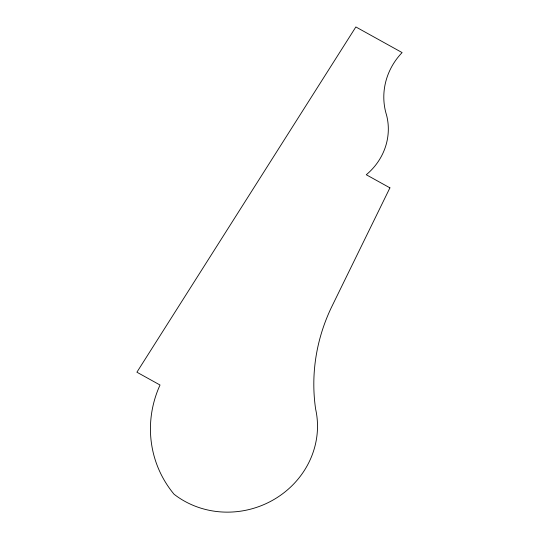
<?xml version="1.0" encoding="UTF-8"?>
<svg xmlns="http://www.w3.org/2000/svg" width="539" height="539" viewBox="0 0 539 539"><rect width="100%" height="100%" fill="white"/><g stroke="black" fill="none" stroke-linecap="round" stroke-linejoin="round"><path stroke-width="0.81" d="M389.919 187.848L331.303 307.648A191.379 180.296 -18.5 0 0 315.632 409.108A87.534 82.46 -18.5 0 1 274.991 498.898A87.534 82.46 -18.5 0 1 174.063 494.243A114.477 107.84 -18.5 0 1 160.016 385.014L136.899 372.2L355.861 26.95L402.101 52.579A67.463 63.548 -18.5 0 0 386.557 115.117A61.864 58.279 -18.5 0 1 366.277 174.744L389.919 187.848"/></g></svg>
